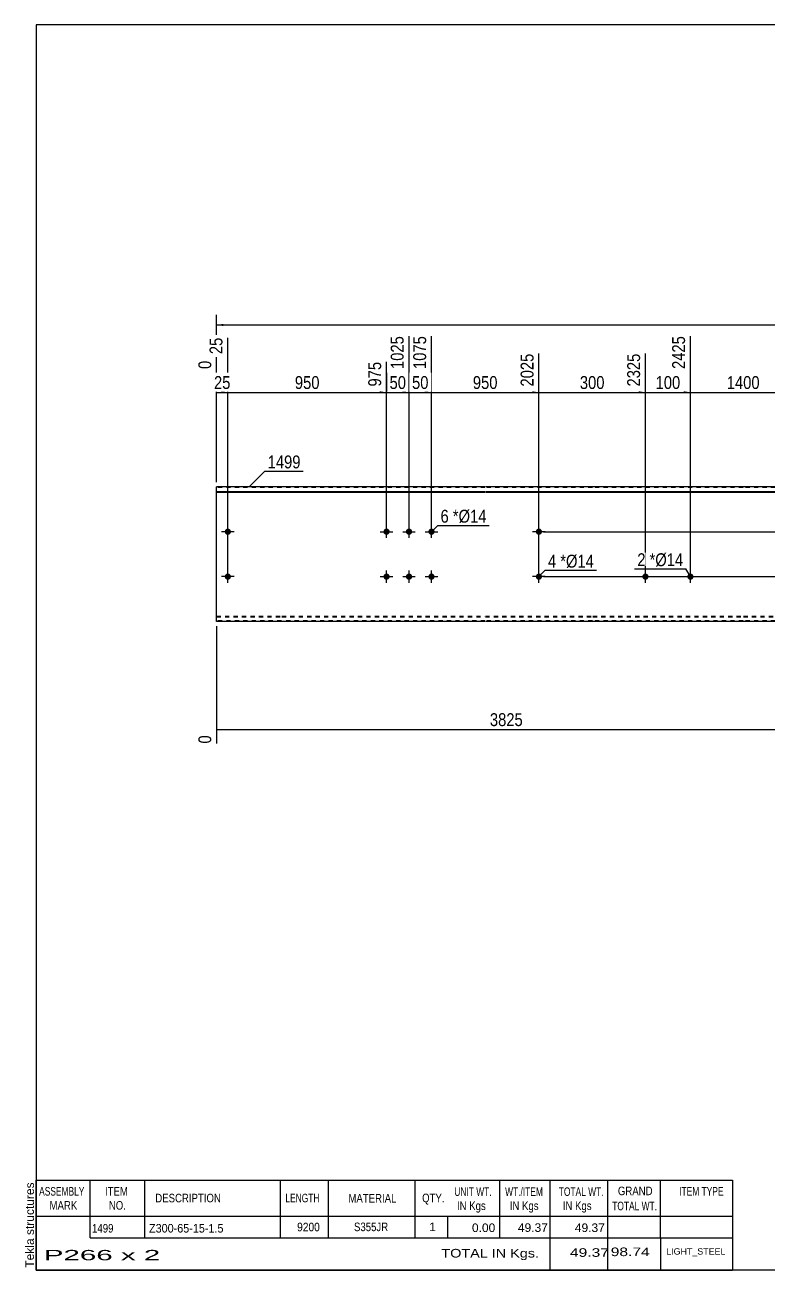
# Model space of a CAD drawing. Header units: millimetres. Extents: x -43 to 360, y -159 to 118.
# Drawn here: x -42.6 to 122.4, y -159.3 to 117.8 of the extents above; entities that cross this region are included whole.
import ezdxf

# ---------------------------------------------------------------- set-up
doc = ezdxf.new("R2010")
doc.units = ezdxf.units.MM
doc.linetypes.add('DXK_LINE_DOT1', pattern=[1.8814, 0.9407, -0.9407])
doc.styles.add('Arial', font='ARIAL.TTF', dxfattribs={"height": 0.2})
doc.styles.add('Arial Narrow', font='ARIALN.TTF', dxfattribs={"height": 0.2})

# ---------------------------------------------------------------- blocks, each defined once
blk = doc.blocks.new('Unknown-628701698-1200')
at = {"color": 5, "linetype": 'Continuous'}
for p, q in [((359.87, 117.75), (-40.13, 117.75)), ((-40.13, 117.75), (-40.13, -159.25)), ((359.87, -159.25), (359.87, 117.75)), ((-40.13, -159.25), (359.87, -159.25))]:
    blk.add_line(p, q, dxfattribs=at)
at = {"color": 174, "linetype": 'Continuous', "style": 'Arial'}
blk.add_text('Tekla structures', height=1.9102, rotation=90, dxfattribs=at).set_placement((-40.63, -158.75))
blk = doc.blocks.new('Bolt-628701698-1271 - 1220')
at = {"linetype": 'Continuous'}
for points in [[(1.8, -5, -1), (3.2, -5, -1)], [(70.99, -5, -1), (72.39, -5, -1)]]:
    blk.add_hatch(color=3, dxfattribs=at).paths.add_polyline_path(points)
at = {"color": 3, "linetype": 'Continuous'}
for p, q in [((3.9, -5), (1.1, -5)), ((2.5, -6.4), (2.5, -3.6)), ((73.09, -5), (70.29, -5)), ((71.69, -6.4), (71.69, -3.6))]:
    blk.add_line(p, q, dxfattribs=at)
blk = doc.blocks.new('Bolt-628701698-1266 - 1220')
at = {"linetype": 'Continuous'}
for points in [[(1.8, 5, -1), (3.2, 5, -1)], [(70.99, 5, -1), (72.39, 5, -1)]]:
    blk.add_hatch(color=3, dxfattribs=at).paths.add_polyline_path(points)
at = {"color": 3, "linetype": 'Continuous'}
for p, q in [((2.5, 3.6), (2.5, 6.4)), ((71.69, 3.6), (71.69, 6.4)), ((3.9, 5), (1.1, 5)), ((73.09, 5), (70.29, 5))]:
    blk.add_line(p, q, dxfattribs=at)
blk = doc.blocks.new('Bolt-628701698-1299 - 1220')
at = {"linetype": 'Continuous'}
for points in [[(37.1, 5, -1), (38.5, 5, -1)], [(42.1, 5, -1), (43.5, 5, -1)], [(47.1, 5, -1), (48.5, 5, -1)], [(37.1, -5, -1), (38.5, -5, -1)], [(42.1, -5, -1), (43.5, -5, -1)], [(47.1, -5, -1), (48.5, -5, -1)]]:
    blk.add_hatch(color=3, dxfattribs=at).paths.add_polyline_path(points)
at = {"color": 3, "linetype": 'Continuous'}
for p, q in [((37.8, 3.6), (37.8, 6.4)), ((42.8, 3.6), (42.8, 6.4)), ((47.8, 3.6), (47.8, 6.4)), ((36.4, 5), (39.2, 5)), ((41.4, 5), (44.2, 5)), ((46.4, 5), (49.2, 5)), ((36.4, -5), (39.2, -5)), ((37.8, -6.4), (37.8, -3.6)), ((41.4, -5), (44.2, -5)), ((42.8, -6.4), (42.8, -3.6)), ((46.4, -5), (49.2, -5)), ((47.8, -6.4), (47.8, -3.6))]:
    blk.add_line(p, q, dxfattribs=at)
blk = doc.blocks.new('Part-628701698-1340 - 1220')
at = {"color": 2, "linetype": 'Continuous'}
for p, q in [((0, -15), (0, 15)), ((14.4, 15), (0, 15)), ((0, 13.94), (14.4, 13.94)), ((59.69, 15), (14.5, 15)), ((14.5, 13.94), (59.69, 13.94)), ((83.59, 15), (59.79, 15)), ((59.79, 13.94), (83.59, 13.94)), ((117.09, 15), (83.69, 15)), ((83.69, 13.94), (117.09, 13.94)), ((150.59, 15), (117.19, 15)), ((117.19, 13.94), (150.59, 13.94)), ((173.69, 15), (150.69, 15)), ((150.69, 13.94), (173.69, 13.94)), ((207.19, 15), (173.79, 15)), ((173.79, 13.94), (207.19, 13.94)), ((240.69, 15), (207.29, 15)), ((207.29, 13.94), (240.69, 13.94)), ((274.19, 15), (240.79, 15)), ((240.79, 13.94), (274.19, 13.94)), ((308.68, 15), (274.29, 15)), ((274.29, 13.94), (308.68, 13.94)), ((308.68, 15), (308.68, -15)), ((0, 13.83), (14.4, 13.83)), ((14.5, 13.83), (59.69, 13.83)), ((59.79, 13.83), (83.59, 13.83)), ((83.69, 13.83), (117.09, 13.83)), ((117.19, 13.83), (150.59, 13.83)), ((150.69, 13.83), (173.69, 13.83)), ((173.79, 13.83), (207.19, 13.83)), ((207.29, 13.83), (240.69, 13.83)), ((240.79, 13.83), (274.19, 13.83)), ((274.29, 13.83), (308.68, 13.83)), ((14.4, -15), (0, -15)), ((59.69, -15), (14.5, -15)), ((83.59, -15), (59.79, -15)), ((117.09, -15), (83.69, -15)), ((150.59, -15), (117.19, -15)), ((173.69, -15), (150.69, -15)), ((207.19, -15), (173.79, -15)), ((240.69, -15), (207.29, -15)), ((274.19, -15), (240.79, -15)), ((308.68, -15), (274.29, -15))]:
    blk.add_line(p, q, dxfattribs=at)
at = {"color": 7, "linetype": 'DXK_LINE_DOT1'}
for p, q in [((14.4, 14.85), (0, 14.85)), ((59.69, 14.85), (14.5, 14.85)), ((83.59, 14.85), (59.79, 14.85)), ((117.09, 14.85), (83.69, 14.85)), ((150.59, 14.85), (117.19, 14.85)), ((173.69, 14.85), (150.69, 14.85)), ((207.19, 14.85), (173.79, 14.85)), ((240.69, 14.85), (207.29, 14.85)), ((274.19, 14.85), (240.79, 14.85)), ((308.68, 14.85), (274.29, 14.85)), ((0, -13.83), (14.4, -13.83)), ((14.5, -13.83), (59.69, -13.83)), ((59.79, -13.83), (83.59, -13.83)), ((83.69, -13.83), (117.09, -13.83)), ((117.19, -13.83), (150.59, -13.83)), ((150.69, -13.83), (173.69, -13.83)), ((173.79, -13.83), (207.19, -13.83)), ((207.29, -13.83), (240.69, -13.83)), ((240.79, -13.83), (274.19, -13.83)), ((274.29, -13.83), (308.68, -13.83)), ((0, -13.94), (14.4, -13.94)), ((14.4, -14.85), (0, -14.85)), ((14.5, -13.94), (59.69, -13.94)), ((59.69, -14.85), (14.5, -14.85)), ((59.79, -13.94), (83.59, -13.94)), ((83.59, -14.85), (59.79, -14.85)), ((83.69, -13.94), (117.09, -13.94)), ((117.09, -14.85), (83.69, -14.85)), ((117.19, -13.94), (150.59, -13.94)), ((150.59, -14.85), (117.19, -14.85)), ((150.69, -13.94), (173.69, -13.94)), ((173.69, -14.85), (150.69, -14.85)), ((173.79, -13.94), (207.19, -13.94)), ((207.19, -14.85), (173.79, -14.85)), ((207.29, -13.94), (240.69, -13.94)), ((240.69, -14.85), (207.29, -14.85)), ((240.79, -13.94), (274.19, -13.94)), ((274.19, -14.85), (240.79, -14.85)), ((274.29, -13.94), (308.68, -13.94)), ((308.68, -14.85), (274.29, -14.85))]:
    blk.add_line(p, q, dxfattribs=at)
blk = doc.blocks.new('Bolt-628701698-1648 - 1220')
at = {"linetype": 'Continuous'}
for points in [[(95.39, -4.3, -1), (95.39, -5.7, -1)], [(105.39, -4.3, -1), (105.39, -5.7, -1)]]:
    blk.add_hatch(color=3, dxfattribs=at).paths.add_polyline_path(points)
at = {"color": 3, "linetype": 'Continuous'}
for p, q in [((93.99, -5), (96.79, -5)), ((95.39, -6.4), (95.39, -3.6)), ((103.99, -5), (106.79, -5)), ((105.39, -6.4), (105.39, -3.6))]:
    blk.add_line(p, q, dxfattribs=at)
blk = doc.blocks.new('StraightDimension-628701698-1721 - 1220')
at = {"linetype": 'Continuous'}
for points in [[(318.25, 3.5), (318.5, 5), (318.75, 3.5)], [(318.75, -3.5), (318.5, -5), (318.25, -3.5)]]:
    blk.add_hatch(color=7, dxfattribs=at).paths.add_polyline_path(points)
at = {"color": 7, "linetype": 'Continuous'}
for p, q in [((72.69, 5), (320.9, 5)), ((318.5, -5), (318.5, 5)), ((72.69, -5), (320.9, -5))]:
    blk.add_line(p, q, dxfattribs=at)
at = {"color": 0}
blk.add_wipeout([(318.35, 3.34), (314.15, 3.34), (314.15, -3.34), (318.35, -3.34)], dxfattribs=at)
at = {"color": 3, "style": 'Arial Narrow'}
blk.add_text('100', height=2.863, rotation=90.0002, dxfattribs=at).set_placement((317.75, -2.74))
blk = doc.blocks.new('StraightDimension-628701698-2169 - 1220')
at = {"linetype": 'Continuous'}
blk.add_hatch(color=7, dxfattribs=at).paths.add_polyline_path([(41.3, 36.25), (42.8, 36), (41.3, 35.75)])
at = {"color": 7, "linetype": 'Continuous'}
for p, q in [((42.8, 6), (42.8, 48.51)), ((37.8, 6), (37.8, 42.78)), ((37.8, 36), (42.8, 36))]:
    blk.add_line(p, q, dxfattribs=at)
at = {"color": 0}
blk.add_wipeout([(42.73, 36.15), (42.73, 40.35), (37.87, 40.35), (37.87, 36.15)], dxfattribs=at)
at = {"color": 0, "linetype": 'Continuous'}
blk.add_wipeout([(42.2, 49.11), (38, 49.11), (38, 40.6), (42.2, 40.6)], dxfattribs=at)
at = {"color": 3, "linetype": 'Continuous', "style": 'Arial Narrow'}
blk.add_text('1025', height=2.863, rotation=90.0002, dxfattribs=at).set_placement((41.6, 41.2))
at = {"color": 3, "style": 'Arial Narrow'}
blk.add_text('50', height=2.863, dxfattribs=at).set_placement((38.47, 36.75))
blk = doc.blocks.new('StraightDimension-628701698-2170 - 1220')
at = {"linetype": 'Continuous'}
blk.add_hatch(color=7, dxfattribs=at).paths.add_polyline_path([(36.3, 36.25), (37.8, 36), (36.3, 35.75)])
at = {"color": 7, "linetype": 'Continuous'}
for p, q in [((2.5, -4), (2.5, 48.16)), ((37.8, 6), (37.8, 42.78)), ((2.5, 36), (37.8, 36))]:
    blk.add_line(p, q, dxfattribs=at)
at = {"color": 0, "linetype": 'Continuous'}
blk.add_wipeout([(37.2, 43.38), (33, 43.38), (33, 36.7), (37.2, 36.7)], dxfattribs=at)
at = {"color": 0}
blk.add_wipeout([(23.49, 36.15), (23.49, 40.35), (16.81, 40.35), (16.81, 36.15)], dxfattribs=at)
at = {"color": 3, "linetype": 'Continuous', "style": 'Arial Narrow'}
blk.add_text('975', height=2.863, rotation=90.0002, dxfattribs=at).set_placement((36.6, 37.3))
at = {"color": 3, "style": 'Arial Narrow'}
blk.add_text('950', height=2.863, dxfattribs=at).set_placement((17.41, 36.75))
blk = doc.blocks.new('StraightDimension-628701698-1357 - 1220')
at = {"linetype": 'Continuous'}
for points in [[(1.5, 50.75), (0, 51), (1.5, 51.25)], [(307.18, 51.25), (308.68, 51), (307.18, 50.75)]]:
    blk.add_hatch(color=7, dxfattribs=at).paths.add_polyline_path(points)
at = {"color": 7, "linetype": 'Continuous'}
for p, q in [((0, 16), (0, 53.25)), ((308.68, 16), (308.68, 53.25)), ((0, 51), (308.68, 51))]:
    blk.add_line(p, q, dxfattribs=at)
at = {"color": 0}
blk.add_wipeout([(158.6, 51.15), (158.6, 55.35), (150.09, 55.35), (150.09, 51.15)], dxfattribs=at)
at = {"color": 3, "style": 'Arial Narrow'}
blk.add_text('9200', height=2.863, dxfattribs=at).set_placement((150.69, 51.75))
blk = doc.blocks.new('StraightDimension-628701698-2166 - 1220')
at = {"linetype": 'Continuous'}
blk.add_hatch(color=7, dxfattribs=at).paths.add_polyline_path([(93.89, 36.25), (95.39, 36), (93.89, 35.75)])
at = {"color": 7, "linetype": 'Continuous'}
for p, q in [((71.69, -4), (71.69, 44.61)), ((95.39, -4), (95.39, 44.61)), ((71.69, 36), (95.39, 36))]:
    blk.add_line(p, q, dxfattribs=at)
at = {"color": 0, "linetype": 'Continuous'}
blk.add_wipeout([(94.79, 45.21), (90.59, 45.21), (90.59, 36.7), (94.79, 36.7)], dxfattribs=at)
at = {"color": 0}
blk.add_wipeout([(86.88, 36.15), (86.88, 40.35), (80.2, 40.35), (80.2, 36.15)], dxfattribs=at)
at = {"color": 3, "linetype": 'Continuous', "style": 'Arial Narrow'}
blk.add_text('2325', height=2.863, rotation=90.0002, dxfattribs=at).set_placement((94.19, 37.3))
at = {"color": 3, "style": 'Arial Narrow'}
blk.add_text('300', height=2.863, dxfattribs=at).set_placement((80.8, 36.75))
blk = doc.blocks.new('StraightDimension-628701698-1720 - 1220')
at = {"linetype": 'Continuous'}
for points in [[(318.25, 13.5), (318.5, 15), (318.75, 13.5)], [(318.75, 6.5), (318.5, 5), (318.25, 6.5)]]:
    blk.add_hatch(color=7, dxfattribs=at).paths.add_polyline_path(points)
at = {"color": 7, "linetype": 'Continuous'}
for p, q in [((297.18, 15), (320.9, 15)), ((318.5, 5), (318.5, 15)), ((72.69, 5), (320.9, 5))]:
    blk.add_line(p, q, dxfattribs=at)
at = {"color": 0}
blk.add_wipeout([(318.35, 13.34), (314.15, 13.34), (314.15, 6.66), (318.35, 6.66)], dxfattribs=at)
at = {"color": 3, "style": 'Arial Narrow'}
blk.add_text('100', height=2.863, rotation=90.0002, dxfattribs=at).set_placement((317.75, 7.26))
blk = doc.blocks.new('StraightDimension-628701698-1417 - 1220')
at = {"linetype": 'Continuous'}
blk.add_hatch(color=7, dxfattribs=at).paths.add_polyline_path([(127.39, -38.75), (128.89, -39), (127.39, -39.25)])
at = {"color": 7, "linetype": 'Continuous'}
for p, q in [((128.89, -6), (128.89, -47.61)), ((0, -16), (0, -42.13)), ((0, -39), (128.89, -39))]:
    blk.add_line(p, q, dxfattribs=at)
at = {"color": 0}
blk.add_wipeout([(68.7, -38.85), (68.7, -34.65), (60.19, -34.65), (60.19, -38.85)], dxfattribs=at)
at = {"color": 0, "linetype": 'Continuous'}
for points in [[(-0.6, -39.7), (-4.8, -39.7), (-4.8, -42.73), (-0.6, -42.73)], [(128.29, -39.7), (124.09, -39.7), (124.09, -48.21), (128.29, -48.21)]]:
    blk.add_wipeout(points, dxfattribs=at)
at = {"color": 3, "style": 'Arial Narrow'}
blk.add_text('3825', height=2.863, dxfattribs=at).set_placement((60.79, -38.25))
at = {"color": 3, "linetype": 'Continuous', "style": 'Arial Narrow'}
for s, height, p in [('0', 2.86, (-1.2, -42.13)), ('3825', 2.863, (127.69, -47.61))]:
    blk.add_text(s, height=height, rotation=90.0002, dxfattribs=at).set_placement(p)
blk = doc.blocks.new('StraightDimension-628701698-2164 - 1220')
at = {"linetype": 'Continuous'}
blk.add_hatch(color=7, dxfattribs=at).paths.add_polyline_path([(127.39, 36.25), (128.89, 36), (127.39, 35.75)])
at = {"color": 7, "linetype": 'Continuous'}
for p, q in [((105.39, -4), (105.39, 48.51)), ((128.89, -4), (128.89, 44.61)), ((105.39, 36), (128.89, 36))]:
    blk.add_line(p, q, dxfattribs=at)
at = {"color": 0, "linetype": 'Continuous'}
blk.add_wipeout([(128.29, 45.21), (124.09, 45.21), (124.09, 36.7), (128.29, 36.7)], dxfattribs=at)
at = {"color": 0}
blk.add_wipeout([(121.39, 36.15), (121.39, 40.35), (112.88, 40.35), (112.88, 36.15)], dxfattribs=at)
at = {"color": 3, "linetype": 'Continuous', "style": 'Arial Narrow'}
blk.add_text('3825', height=2.863, rotation=90.0002, dxfattribs=at).set_placement((127.69, 37.3))
at = {"color": 3, "style": 'Arial Narrow'}
blk.add_text('1400', height=2.863, dxfattribs=at).set_placement((113.48, 36.75))
blk = doc.blocks.new('StraightDimension-628701698-1722 - 1220')
at = {"linetype": 'Continuous'}
for points in [[(318.25, -6.5), (318.5, -5), (318.75, -6.5)], [(318.75, -13.5), (318.5, -15), (318.25, -13.5)]]:
    blk.add_hatch(color=7, dxfattribs=at).paths.add_polyline_path(points)
at = {"color": 7, "linetype": 'Continuous'}
for p, q in [((72.69, -5), (320.9, -5)), ((318.5, -15), (318.5, -5)), ((297.18, -15), (320.9, -15))]:
    blk.add_line(p, q, dxfattribs=at)
at = {"color": 0}
blk.add_wipeout([(318.35, -6.66), (314.15, -6.66), (314.15, -13.34), (318.35, -13.34)], dxfattribs=at)
at = {"color": 3, "style": 'Arial Narrow'}
blk.add_text('100', height=2.863, rotation=90.0002, dxfattribs=at).set_placement((317.75, -12.74))
blk = doc.blocks.new('StraightDimension-628701698-2165 - 1220')
at = {"linetype": 'Continuous'}
blk.add_hatch(color=7, dxfattribs=at).paths.add_polyline_path([(103.89, 36.25), (105.39, 36), (103.89, 35.75)])
at = {"color": 7, "linetype": 'Continuous'}
for p, q in [((105.39, -4), (105.39, 48.51)), ((95.39, -4), (95.39, 44.61)), ((95.39, 36), (105.39, 36))]:
    blk.add_line(p, q, dxfattribs=at)
at = {"color": 0}
blk.add_wipeout([(103.73, 36.15), (103.73, 40.35), (97.05, 40.35), (97.05, 36.15)], dxfattribs=at)
at = {"color": 0, "linetype": 'Continuous'}
blk.add_wipeout([(104.79, 49.11), (100.59, 49.11), (100.59, 40.6), (104.79, 40.6)], dxfattribs=at)
at = {"color": 3, "linetype": 'Continuous', "style": 'Arial Narrow'}
blk.add_text('2425', height=2.863, rotation=90.0002, dxfattribs=at).set_placement((104.19, 41.2))
at = {"color": 3, "style": 'Arial Narrow'}
blk.add_text('100', height=2.863, dxfattribs=at).set_placement((97.65, 36.75))
blk = doc.blocks.new('StraightDimension-628701698-2167 - 1220')
at = {"linetype": 'Continuous'}
blk.add_hatch(color=7, dxfattribs=at).paths.add_polyline_path([(70.19, 36.25), (71.69, 36), (70.19, 35.75)])
at = {"color": 7, "linetype": 'Continuous'}
for p, q in [((47.8, 6), (47.8, 48.51)), ((71.69, -4), (71.69, 44.61)), ((47.8, 36), (71.69, 36))]:
    blk.add_line(p, q, dxfattribs=at)
at = {"color": 0, "linetype": 'Continuous'}
blk.add_wipeout([(71.09, 45.21), (66.89, 45.21), (66.89, 36.7), (71.09, 36.7)], dxfattribs=at)
at = {"color": 0}
blk.add_wipeout([(63.09, 36.15), (63.09, 40.35), (56.4, 40.35), (56.4, 36.15)], dxfattribs=at)
at = {"color": 3, "linetype": 'Continuous', "style": 'Arial Narrow'}
blk.add_text('2025', height=2.863, rotation=90.0002, dxfattribs=at).set_placement((70.49, 37.3))
at = {"color": 3, "style": 'Arial Narrow'}
blk.add_text('950', height=2.863, dxfattribs=at).set_placement((57, 36.75))
blk = doc.blocks.new('StraightDimension-628701698-2168 - 1220')
at = {"linetype": 'Continuous'}
blk.add_hatch(color=7, dxfattribs=at).paths.add_polyline_path([(46.3, 36.25), (47.8, 36), (46.3, 35.75)])
at = {"color": 7, "linetype": 'Continuous'}
for p, q in [((42.8, 6), (42.8, 48.51)), ((47.8, 6), (47.8, 48.51)), ((42.8, 36), (47.8, 36))]:
    blk.add_line(p, q, dxfattribs=at)
at = {"color": 0}
blk.add_wipeout([(47.73, 36.15), (47.73, 40.35), (42.87, 40.35), (42.87, 36.15)], dxfattribs=at)
at = {"color": 0, "linetype": 'Continuous'}
blk.add_wipeout([(47.2, 49.11), (43, 49.11), (43, 40.6), (47.2, 40.6)], dxfattribs=at)
at = {"color": 3, "linetype": 'Continuous', "style": 'Arial Narrow'}
blk.add_text('1075', height=2.863, rotation=90.0002, dxfattribs=at).set_placement((46.6, 41.2))
at = {"color": 3, "style": 'Arial Narrow'}
blk.add_text('50', height=2.863, dxfattribs=at).set_placement((43.47, 36.75))
blk = doc.blocks.new('StraightDimension-628701698-2171 - 1220')
at = {"linetype": 'Continuous'}
blk.add_hatch(color=7, dxfattribs=at).paths.add_polyline_path([(1, 36.25), (2.5, 36), (1, 35.75)])
at = {"color": 7, "linetype": 'Continuous'}
for p, q in [((2.5, -4), (2.5, 48.16)), ((0, 16), (0, 43.03)), ((0, 36), (2.5, 36))]:
    blk.add_line(p, q, dxfattribs=at)
at = {"color": 0, "linetype": 'Continuous'}
blk.add_wipeout([(1.9, 48.76), (-2.3, 48.76), (-2.3, 43.9), (1.9, 43.9)], dxfattribs=at)
at = {"color": 0}
blk.add_wipeout([(3.68, 36.15), (3.68, 40.35), (-1.18, 40.35), (-1.18, 36.15)], dxfattribs=at)
at = {"color": 0, "linetype": 'Continuous'}
blk.add_wipeout([(-0.6, 43.63), (-4.8, 43.63), (-4.8, 40.6), (-0.6, 40.6)], dxfattribs=at)
at = {"color": 3, "linetype": 'Continuous', "style": 'Arial Narrow'}
for s, height, p in [('25', 2.863, (1.3, 44.5)), ('0', 2.86, (-1.2, 41.2))]:
    blk.add_text(s, height=height, rotation=90.0002, dxfattribs=at).set_placement(p)
at = {"color": 3, "style": 'Arial Narrow'}
blk.add_text('25', height=2.863, dxfattribs=at).set_placement((-0.58, 36.75))
blk = doc.blocks.new('CBS_BOM-628701698-2299')
at = {"color": 7, "linetype": 'Continuous'}
for p, q in [((-40.16, -147.28), (-40.16, -139.28)), ((-40.16, -139.28), (114.76, -139.28)), ((-28.16, -147.28), (-28.16, -139.28)), ((-15.97, -147.28), (-15.97, -139.28)), ((14.2, -147.28), (14.2, -139.28)), ((24.87, -147.28), (24.87, -139.28)), ((44.19, -147.28), (44.19, -139.28)), ((62.99, -147.28), (62.99, -139.28)), ((74.2, -147.28), (74.2, -139.28)), ((86.99, -147.28), (86.99, -139.28)), ((98.74, -147.28), (98.74, -139.28)), ((114.76, -139.29), (114.76, -147.27)), ((-40.16, -147.28), (114.76, -147.28)), ((-40.16, -152.08), (-40.16, -147.28)), ((-28.16, -152.08), (-28.16, -147.28)), ((-15.97, -152.08), (-15.97, -147.28)), ((14.2, -152.08), (14.2, -147.28)), ((24.87, -152.08), (24.87, -147.28)), ((44.19, -152.08), (44.19, -147.28)), ((51.46, -152.08), (51.46, -147.28)), ((62.99, -152.08), (62.99, -147.28)), ((74.2, -152.08), (74.2, -147.28)), ((86.99, -152.08), (86.99, -147.28)), ((98.76, -152.08), (98.76, -147.28)), ((114.76, -147.28), (114.76, -152.08)), ((-40.16, -159.28), (-40.16, -152.1)), ((-28.16, -152.08), (114.76, -152.08)), ((74.2, -159.28), (74.2, -152.1)), ((86.99, -159.28), (86.99, -152.1)), ((98.8, -159.28), (98.8, -152.1)), ((114.76, -152.08), (114.76, -159.28)), ((-40.16, -159.28), (114.76, -159.28))]:
    blk.add_line(p, q, dxfattribs=at)
at = {"color": 3, "linetype": 'Continuous', "style": 'Arial'}
for s, height, width, p in [('ASSEMBLY', 1.91, 0.7, (-39.48, -142.71)), ('ITEM', 1.91, 0.8, (-24.83, -142.71)), ('UNIT WT.', 1.91, 0.7, (52.88, -142.78)), ('WT./ITEM', 1.91, 0.7, (64.17, -142.78)), ('TOTAL WT.', 1.91, 0.7, (76.11, -142.78)), ('GRAND', 1.91, 0.8, (89.26, -142.62)), ('ITEM TYPE', 1.91, 0.7, (102.9, -142.7)), ('MARK', 1.91, 0.8, (-37.16, -145.84)), ('NO.', 1.91, 0.8, (-23.97, -145.84)), ('DESCRIPTION', 1.9102, 0.8, (-13.64, -144.21)), ('LENGTH', 1.91, 0.7, (15.3, -144.21)), ('MATERIAL', 1.91, 0.8, (29.32, -144.26)), ('QTY.', 1.91, 0.8, (45.71, -144.18)), ('IN Kgs', 1.91, 0.8, (53.46, -145.92)), ('IN Kgs', 1.91, 0.8, (65.21, -145.92)), ('IN Kgs', 1.91, 0.8, (77, -145.92)), ('TOTAL WT.', 1.91, 0.7, (88, -145.96))]:
    blk.add_text(s, height=height, dxfattribs=dict(at, width=width)).set_placement(p)
at = {"color": 7, "linetype": 'Continuous', "style": 'Arial'}
for s, height, width, p in [('1499', 1.91, 0.8, (-27.7, -150.93)), ('Z300-65-15-1.5', 1.9102, 0.9, (-15.03, -150.93)), ('9200', 1.91, 0.85, (17.91, -150.65)), ('S355JR', 1.91, 0.8, (30.56, -150.62))]:
    blk.add_text(s, height=height, dxfattribs=dict(at, width=width)).set_placement(p)
for s, p in [('1', (47.28, -150.62)), ('0.00', (56.79, -150.81)), ('49.37', (67.01, -150.78)), ('49.37', (79.68, -150.81))]:
    blk.add_text(s, height=1.91, dxfattribs=at).set_placement(p)
at = {"color": 6, "linetype": 'Continuous', "style": 'Arial'}
for s, height, width, p in [('P266 x 2', 2.292, 2.05, (-38.44, -157.09)), ('TOTAL IN Kgs.', 1.9102, 1.2, (50, -156.48)), ('49.37', 1.91, 1.3, (78.59, -156.33)), ('98.74', 1.91, 1.3, (87.66, -156.17))]:
    blk.add_text(s, height=height, dxfattribs=dict(at, width=width)).set_placement(p)
blk.add_text('LIGHT_STEEL', height=1.4135, dxfattribs=at).set_placement((100.01, -155.83))
blk = doc.blocks.new('Mark-628701698-1295 - 1220')
at = {"color": 0}
blk.add_wipeout([(51.64, 7.01), (51.64, 10.01), (49.81, 10.01), (49.81, 7.01)], dxfattribs=at)
blk.add_wipeout([(51.64, 7.01), (51.64, 10.01), (49.81, 10.01), (49.81, 7.01)], dxfattribs=at)
at = {"color": 7, "linetype": 'Continuous'}
blk.add_line((47.8, 5), (49.21, 6.41), dxfattribs=at)
at = {"color": 0}
blk.add_wipeout([(53.82, 7.01), (53.82, 10.01), (52.54, 10.01), (52.54, 7.01)], dxfattribs=at)
blk.add_wipeout([(53.82, 7.01), (53.82, 10.01), (52.54, 10.01), (52.54, 7.01)], dxfattribs=at)
at = {"color": 3, "style": 'Arial Narrow'}
blk.add_text('6', height=2.86, dxfattribs=at).set_placement((49.81, 7.01))
at = {"color": 0}
blk.add_wipeout([(60.03, 7.01), (60.03, 10.01), (53.82, 10.01), (53.82, 7.01)], dxfattribs=at)
blk.add_wipeout([(60.03, 7.01), (60.03, 10.01), (53.82, 10.01), (53.82, 7.01)], dxfattribs=at)
at = {"color": 7, "linetype": 'Continuous'}
blk.add_line((49.21, 6.41), (60.63, 6.41), dxfattribs=at)
at = {"color": 3, "style": 'Arial Narrow'}
for s, height, p in [('*', 2.86, (52.54, 7.01)), ('Ø14', 2.863, (53.82, 7.01))]:
    blk.add_text(s, height=height, dxfattribs=at).set_placement(p)
blk = doc.blocks.new('Mark-628701698-1336 - 1220')
at = {"color": 0}
blk.add_wipeout([(18.67, 19.09), (18.67, 22.09), (11.36, 22.09), (11.36, 19.09)], dxfattribs=at)
blk.add_wipeout([(18.67, 19.09), (18.67, 22.09), (11.36, 22.09), (11.36, 19.09)], dxfattribs=at)
at = {"color": 7, "linetype": 'Continuous'}
for p, q in [((7.22, 14.95), (10.76, 18.49)), ((10.76, 18.49), (19.27, 18.49))]:
    blk.add_line(p, q, dxfattribs=at)
at = {"color": 3, "style": 'Arial Narrow'}
blk.add_text('1499', height=2.863, dxfattribs=at).set_placement((11.36, 19.09))
blk = doc.blocks.new('MarkSet-628701698-1613 - 1220')
at = {"color": 0}
blk.add_wipeout([(75.53, -2.99), (75.53, 0.01), (73.71, 0.01), (73.71, -2.99)], dxfattribs=at)
blk.add_wipeout([(75.53, -2.99), (75.53, 0.01), (73.71, 0.01), (73.71, -2.99)], dxfattribs=at)
at = {"color": 7, "linetype": 'Continuous'}
blk.add_line((71.69, -5), (73.11, -3.59), dxfattribs=at)
at = {"color": 0}
blk.add_wipeout([(77.71, -2.99), (77.71, 0.01), (76.43, 0.01), (76.43, -2.99)], dxfattribs=at)
blk.add_wipeout([(77.71, -2.99), (77.71, 0.01), (76.43, 0.01), (76.43, -2.99)], dxfattribs=at)
at = {"color": 3, "style": 'Arial Narrow'}
blk.add_text('4', height=2.86, dxfattribs=at).set_placement((73.71, -2.99))
at = {"color": 0}
blk.add_wipeout([(83.92, -2.99), (83.92, 0.01), (77.71, 0.01), (77.71, -2.99)], dxfattribs=at)
blk.add_wipeout([(83.92, -2.99), (83.92, 0.01), (77.71, 0.01), (77.71, -2.99)], dxfattribs=at)
at = {"color": 7, "linetype": 'Continuous'}
blk.add_line((73.11, -3.59), (84.52, -3.59), dxfattribs=at)
at = {"color": 3, "style": 'Arial Narrow'}
for s, height, p in [('*', 2.86, (76.43, -2.99)), ('Ø14', 2.863, (77.71, -2.99))]:
    blk.add_text(s, height=height, dxfattribs=at).set_placement(p)
blk = doc.blocks.new('Mark-628701698-1659 - 1220')
at = {"color": 0}
blk.add_wipeout([(95.4, -2.67), (95.4, 0.33), (93.57, 0.33), (93.57, -2.67)], dxfattribs=at)
blk.add_wipeout([(95.4, -2.67), (95.4, 0.33), (93.57, 0.33), (93.57, -2.67)], dxfattribs=at)
blk.add_wipeout([(97.57, -2.67), (97.57, 0.33), (96.3, 0.33), (96.3, -2.67)], dxfattribs=at)
blk.add_wipeout([(97.57, -2.67), (97.57, 0.33), (96.3, 0.33), (96.3, -2.67)], dxfattribs=at)
at = {"color": 3, "style": 'Arial Narrow'}
blk.add_text('2', height=2.86, dxfattribs=at).set_placement((93.57, -2.67))
at = {"color": 0}
blk.add_wipeout([(103.79, -2.67), (103.79, 0.33), (97.57, 0.33), (97.57, -2.67)], dxfattribs=at)
blk.add_wipeout([(103.79, -2.67), (103.79, 0.33), (97.57, 0.33), (97.57, -2.67)], dxfattribs=at)
at = {"color": 7, "linetype": 'Continuous'}
for p in [(92.97, -3.27), (105.39, -5)]:
    blk.add_line(p, (104.39, -3.27), dxfattribs=at)
at = {"color": 3, "style": 'Arial Narrow'}
for s, height, p in [('*', 2.86, (96.3, -2.67)), ('Ø14', 2.863, (97.57, -2.67))]:
    blk.add_text(s, height=height, dxfattribs=at).set_placement(p)

msp = doc.modelspace()

# ---------------------------------------------------------------- block references
for name in ['Unknown-628701698-1200', 'Part-628701698-1340 - 1220', 'Bolt-628701698-1266 - 1220', 'Bolt-628701698-1299 - 1220', 'Bolt-628701698-1271 - 1220', 'Bolt-628701698-1648 - 1220', 'CBS_BOM-628701698-2299']:
    msp.add_blockref(name, (0, 0))

# ---------------------------------------------------------------- next in the draw order: block references
for name in ['StraightDimension-628701698-2169 - 1220', 'StraightDimension-628701698-1721 - 1220']:
    msp.add_blockref(name, (0, 0))

# ---------------------------------------------------------------- next in the draw order: block references
for name in ['StraightDimension-628701698-2170 - 1220', 'StraightDimension-628701698-1417 - 1220']:
    msp.add_blockref(name, (0, 0))

# ---------------------------------------------------------------- next in the draw order: block references
msp.add_blockref('StraightDimension-628701698-1357 - 1220', (0, 0))

# ---------------------------------------------------------------- next in the draw order: block references
for name in ['StraightDimension-628701698-2171 - 1220', 'StraightDimension-628701698-2166 - 1220', 'Mark-628701698-1336 - 1220']:
    msp.add_blockref(name, (0, 0))

# ---------------------------------------------------------------- next in the draw order: block references
msp.add_blockref('StraightDimension-628701698-1720 - 1220', (0, 0))

# ---------------------------------------------------------------- next in the draw order: block references
msp.add_blockref('StraightDimension-628701698-2164 - 1220', (0, 0))

# ---------------------------------------------------------------- next in the draw order: block references
msp.add_blockref('StraightDimension-628701698-1722 - 1220', (0, 0))

# ---------------------------------------------------------------- next in the draw order: block references
for name in ['StraightDimension-628701698-2167 - 1220', 'StraightDimension-628701698-2165 - 1220']:
    msp.add_blockref(name, (0, 0))

# ---------------------------------------------------------------- next in the draw order: block references
for name in ['StraightDimension-628701698-2168 - 1220', 'MarkSet-628701698-1613 - 1220', 'Mark-628701698-1659 - 1220']:
    msp.add_blockref(name, (0, 0))

# ---------------------------------------------------------------- next in the draw order: block references
msp.add_blockref('Mark-628701698-1295 - 1220', (0, 0))

doc.saveas('drawing.dxf')
